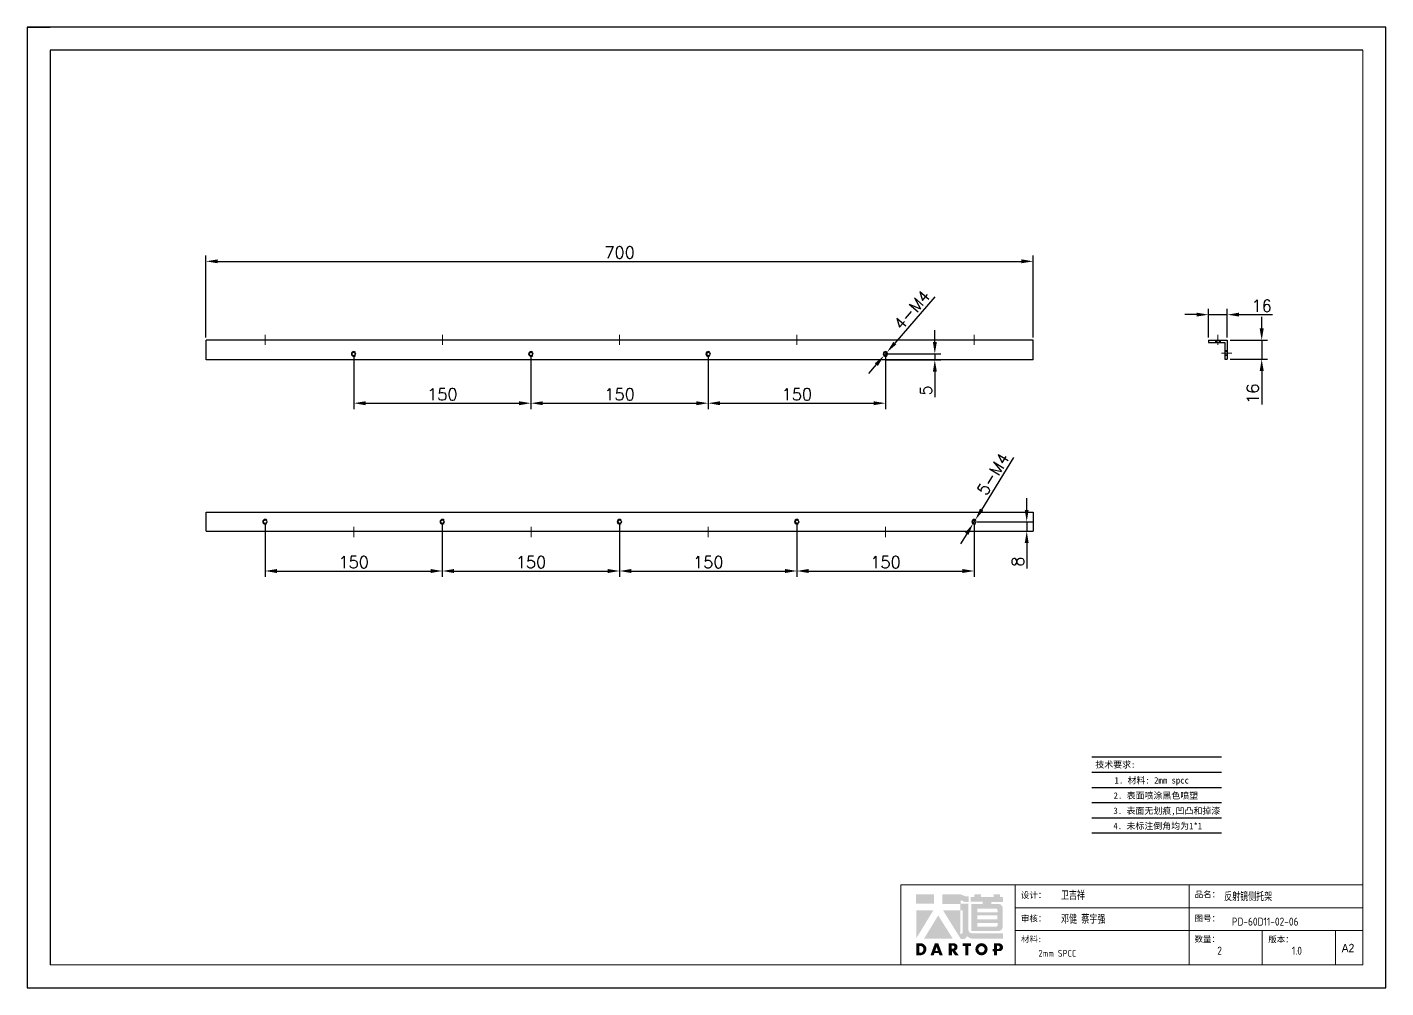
# Model space of a CAD drawing. Header units: millimetres. Extents: x -30327 to 34858, y 4015 to 75103.
# Drawn here: x 616 to 1766, y 52753 to 53566 of the extents above; entities that cross this region are included whole.
import ezdxf
from ezdxf.enums import TextEntityAlignment as Align

# ---------------------------------------------------------------- set-up
doc = ezdxf.new("R2010")
doc.units = ezdxf.units.MM
doc.linetypes.add('CENTER2', pattern=[28.575, 19.05, -3.175, 3.175, -3.175])
doc.linetypes.add('HIDDEN2', pattern=[4.7625, 3.175, -1.5875])
for name, color, linetype, lineweight in [('A-TITLEBLOCK', 7, 'Continuous', 18), ('cen', 1, 'CENTER2', 9), ('dim', 2, 'Continuous', 9)]:
    doc.layers.add(name, color=color, linetype=linetype, lineweight=lineweight)
doc.layers.add('hidden', color=3, linetype='HIDDEN2')
doc.layers.add('print', color=30, linetype='Continuous')
doc.styles.add('GB', font='GBENOR.SHX', dxfattribs={"bigfont": 'gbcbig.shx'})
doc.styles.add('HZ', font='')
doc.styles.add('SLDTEXTSTYLE0', font='simfang.ttf', dxfattribs={"bigfont": 'bigfont'})
doc.styles.add('SLDTEXTSTYLE1', font='Gothic.ttf', dxfattribs={"width": 0.913})
doc.styles.get("Standard").update_dxf_attribs({"font": 'txt', "bigfont": 'gbcbig.shx'})
doc.styles.get('HZ').set_extended_font_data('SimSun')
doc.dimstyles.new('1-4', dxfattribs={"dimscale": 4, "dimtxt": 2.5, "dimasz": 2.5, "dimexe": 1.25, "dimexo": 0.625, "dimtad": 1, "dimdsep": 46, "dimtxsty": 'Standard', "dimcen": 2.5, "dimadec": 0, "dimazin": 0, "dimtfac": 1, "dimtmove": 0, "dimatfit": 3, "dimfxl": 0, "dimarcsym": 0})

# ---------------------------------------------------------------- blocks, each defined once
blk = doc.blocks.new('*D693')
at = {"layer": 'Defpoints', "color": 0}
for p in [(1467.4, 53367.4), (767.4, 53300.6), (1467.4, 53300.6)]:
    blk.add_point(p, dxfattribs=at)
at = {"layer": 'dim', "color": 0, "lineweight": -2}
for p, q in [((767.4, 53303.1), (767.4, 53372.4)), ((777.4, 53367.4), (1457.4, 53367.4)), ((1467.4, 53303.1), (1467.4, 53372.4))]:
    blk.add_line(p, q, dxfattribs=at)
at = {"layer": 'dim', "color": 0}
for points in [[(777.4, 53369.1), (777.4, 53365.8), (767.4, 53367.4)], [(1457.4, 53369.1), (1457.4, 53365.8), (1467.4, 53367.4)]]:
    blk.add_solid(points, dxfattribs=at)
at = {"layer": 'dim', "color": 0, "insert": (1117.4, 53374.9), "char_height": 10, "attachment_point": 5}
blk.add_mtext('700', dxfattribs=at)
blk = doc.blocks.new('*D694')
at = {"layer": 'Defpoints', "color": 0}
for p in [(817.4, 53147.1), (967.4, 53147.1), (967.4, 53105.4)]:
    blk.add_point(p, dxfattribs=at)
at = {"layer": 'dim', "color": 0, "lineweight": -2}
for p, q in [((817.4, 53144.6), (817.4, 53100.4)), ((967.4, 53144.6), (967.4, 53100.4)), ((827.4, 53105.4), (957.4, 53105.4))]:
    blk.add_line(p, q, dxfattribs=at)
at = {"layer": 'dim', "color": 0}
for points in [[(827.4, 53107.1), (827.4, 53103.7), (817.4, 53105.4)], [(957.4, 53107.1), (957.4, 53103.7), (967.4, 53105.4)]]:
    blk.add_solid(points, dxfattribs=at)
at = {"layer": 'dim', "color": 0, "insert": (892.4, 53112.9), "char_height": 10, "attachment_point": 5}
blk.add_mtext('150', dxfattribs=at)
blk = doc.blocks.new('*D695')
at = {"layer": 'Defpoints', "color": 0}
for p in [(967.4, 53147.1), (1117.4, 53147.1), (1117.4, 53105.4)]:
    blk.add_point(p, dxfattribs=at)
at = {"layer": 'dim', "color": 0, "lineweight": -2}
for p, q in [((967.4, 53144.6), (967.4, 53100.4)), ((1117.4, 53144.6), (1117.4, 53100.4)), ((977.4, 53105.4), (1107.4, 53105.4))]:
    blk.add_line(p, q, dxfattribs=at)
at = {"layer": 'dim', "color": 0}
for points in [[(977.4, 53107.1), (977.4, 53103.7), (967.4, 53105.4)], [(1107.4, 53107.1), (1107.4, 53103.7), (1117.4, 53105.4)]]:
    blk.add_solid(points, dxfattribs=at)
at = {"layer": 'dim', "color": 0, "insert": (1042.4, 53112.9), "char_height": 10, "attachment_point": 5}
blk.add_mtext('150', dxfattribs=at)
blk = doc.blocks.new('*D696')
at = {"layer": 'Defpoints', "color": 0}
for p in [(967.4, 53147.1), (1117.4, 53147.1), (1117.4, 53105.4)]:
    blk.add_point(p, dxfattribs=at)
at = {"layer": 'dim', "color": 0, "lineweight": -2}
for p, q in [((967.4, 53144.6), (967.4, 53100.4)), ((1117.4, 53144.6), (1117.4, 53100.4)), ((977.4, 53105.4), (1107.4, 53105.4))]:
    blk.add_line(p, q, dxfattribs=at)
at = {"layer": 'dim', "color": 0}
for points in [[(977.4, 53107.1), (977.4, 53103.7), (967.4, 53105.4)], [(1107.4, 53107.1), (1107.4, 53103.7), (1117.4, 53105.4)]]:
    blk.add_solid(points, dxfattribs=at)
at = {"layer": 'dim', "color": 0, "insert": (1042.4, 53112.9), "char_height": 10, "attachment_point": 5}
blk.add_mtext('150', dxfattribs=at)
blk = doc.blocks.new('*D697')
at = {"layer": 'Defpoints', "color": 0}
for p in [(1117.4, 53147.1), (1267.4, 53147.1), (1267.4, 53105.4)]:
    blk.add_point(p, dxfattribs=at)
at = {"layer": 'dim', "color": 0, "lineweight": -2}
for p, q in [((1117.4, 53144.6), (1117.4, 53100.4)), ((1267.4, 53144.6), (1267.4, 53100.4)), ((1127.4, 53105.4), (1257.4, 53105.4))]:
    blk.add_line(p, q, dxfattribs=at)
at = {"layer": 'dim', "color": 0}
for points in [[(1127.4, 53107.1), (1127.4, 53103.7), (1117.4, 53105.4)], [(1257.4, 53107.1), (1257.4, 53103.7), (1267.4, 53105.4)]]:
    blk.add_solid(points, dxfattribs=at)
at = {"layer": 'dim', "color": 0, "insert": (1192.4, 53112.9), "char_height": 10, "attachment_point": 5}
blk.add_mtext('150', dxfattribs=at)
blk = doc.blocks.new('*D698')
at = {"layer": 'Defpoints', "color": 0}
for p in [(1267.4, 53147.1), (1417.4, 53147.1), (1417.4, 53105.4)]:
    blk.add_point(p, dxfattribs=at)
at = {"layer": 'dim', "color": 0, "lineweight": -2}
for p, q in [((1267.4, 53144.6), (1267.4, 53100.4)), ((1417.4, 53144.6), (1417.4, 53100.4)), ((1277.4, 53105.4), (1407.4, 53105.4))]:
    blk.add_line(p, q, dxfattribs=at)
at = {"layer": 'dim', "color": 0}
for points in [[(1277.4, 53107.1), (1277.4, 53103.7), (1267.4, 53105.4)], [(1407.4, 53107.1), (1407.4, 53103.7), (1417.4, 53105.4)]]:
    blk.add_solid(points, dxfattribs=at)
at = {"layer": 'dim', "color": 0, "insert": (1342.4, 53112.9), "char_height": 10, "attachment_point": 5}
blk.add_mtext('150', dxfattribs=at)
blk = doc.blocks.new('*D699')
at = {"layer": 'Defpoints', "color": 0}
for p in [(892.4, 53289.1), (1042.4, 53289.1), (1042.4, 53247.4)]:
    blk.add_point(p, dxfattribs=at)
at = {"layer": 'dim', "color": 0, "lineweight": -2}
for p, q in [((892.4, 53286.6), (892.4, 53242.4)), ((1042.4, 53286.6), (1042.4, 53242.4)), ((902.4, 53247.4), (1032.4, 53247.4))]:
    blk.add_line(p, q, dxfattribs=at)
at = {"layer": 'dim', "color": 0}
for points in [[(902.4, 53249), (902.4, 53245.7), (892.4, 53247.4)], [(1032.4, 53249), (1032.4, 53245.7), (1042.4, 53247.4)]]:
    blk.add_solid(points, dxfattribs=at)
at = {"layer": 'dim', "color": 0, "insert": (967.4, 53254.9), "char_height": 10, "attachment_point": 5}
blk.add_mtext('150', dxfattribs=at)
blk = doc.blocks.new('*D700')
at = {"layer": 'Defpoints', "color": 0}
for p in [(1042.4, 53289.1), (1192.4, 53289.1), (1192.4, 53247.4)]:
    blk.add_point(p, dxfattribs=at)
at = {"layer": 'dim', "color": 0, "lineweight": -2}
for p, q in [((1042.4, 53286.6), (1042.4, 53242.4)), ((1192.4, 53286.6), (1192.4, 53242.4)), ((1052.4, 53247.4), (1182.4, 53247.4))]:
    blk.add_line(p, q, dxfattribs=at)
at = {"layer": 'dim', "color": 0}
for points in [[(1052.4, 53249), (1052.4, 53245.7), (1042.4, 53247.4)], [(1182.4, 53249), (1182.4, 53245.7), (1192.4, 53247.4)]]:
    blk.add_solid(points, dxfattribs=at)
at = {"layer": 'dim', "color": 0, "insert": (1117.4, 53254.9), "char_height": 10, "attachment_point": 5}
blk.add_mtext('150', dxfattribs=at)
blk = doc.blocks.new('*D701')
at = {"layer": 'Defpoints', "color": 0}
for p in [(1042.4, 53289.1), (1192.4, 53289.1), (1192.4, 53247.4)]:
    blk.add_point(p, dxfattribs=at)
at = {"layer": 'dim', "color": 0, "lineweight": -2}
for p, q in [((1042.4, 53286.6), (1042.4, 53242.4)), ((1192.4, 53286.6), (1192.4, 53242.4)), ((1052.4, 53247.4), (1182.4, 53247.4))]:
    blk.add_line(p, q, dxfattribs=at)
at = {"layer": 'dim', "color": 0}
for points in [[(1052.4, 53249), (1052.4, 53245.7), (1042.4, 53247.4)], [(1182.4, 53249), (1182.4, 53245.7), (1192.4, 53247.4)]]:
    blk.add_solid(points, dxfattribs=at)
at = {"layer": 'dim', "color": 0, "insert": (1117.4, 53254.9), "char_height": 10, "attachment_point": 5}
blk.add_mtext('150', dxfattribs=at)
blk = doc.blocks.new('*D702')
at = {"layer": 'Defpoints', "color": 0}
for p in [(1192.4, 53289.1), (1342.4, 53289.1), (1342.4, 53247.4)]:
    blk.add_point(p, dxfattribs=at)
at = {"layer": 'dim', "color": 0, "lineweight": -2}
for p, q in [((1192.4, 53286.6), (1192.4, 53242.4)), ((1342.4, 53286.6), (1342.4, 53242.4)), ((1202.4, 53247.4), (1332.4, 53247.4))]:
    blk.add_line(p, q, dxfattribs=at)
at = {"layer": 'dim', "color": 0}
for points in [[(1202.4, 53249), (1202.4, 53245.7), (1192.4, 53247.4)], [(1332.4, 53249), (1332.4, 53245.7), (1342.4, 53247.4)]]:
    blk.add_solid(points, dxfattribs=at)
at = {"layer": 'dim', "color": 0, "insert": (1267.4, 53254.9), "char_height": 10, "attachment_point": 5}
blk.add_mtext('150', dxfattribs=at)
blk = doc.blocks.new('*D703')
at = {"layer": 'Defpoints', "color": 0}
for p in [(1339.9, 53289.1), (1339.9, 53284.1), (1384.1, 53284.1)]:
    blk.add_point(p, dxfattribs=at)
at = {"layer": 'dim', "color": 0, "lineweight": -2}
for p, q in [((1384.1, 53299.1), (1384.1, 53309.1)), ((1342.4, 53289.1), (1389.1, 53289.1)), ((1384.1, 53289.1), (1384.1, 53284.1)), ((1342.4, 53284.1), (1389.1, 53284.1)), ((1384.1, 53274.1), (1384.1, 53252.4))]:
    blk.add_line(p, q, dxfattribs=at)
at = {"layer": 'dim', "color": 0}
for points in [[(1382.5, 53299.1), (1385.8, 53299.1), (1384.1, 53289.1)], [(1382.5, 53274.1), (1385.8, 53274.1), (1384.1, 53284.1)]]:
    blk.add_solid(points, dxfattribs=at)
at = {"layer": 'dim', "color": 0, "insert": (1376.6, 53258.2), "char_height": 10, "attachment_point": 5, "rotation": 90}
blk.add_mtext('5', dxfattribs=at)
blk = doc.blocks.new('*D704')
at = {"layer": 'Defpoints', "color": 0}
for p in [(1417.4, 53147.1), (1417.4, 53139.1), (1461.9, 53139.1)]:
    blk.add_point(p, dxfattribs=at)
at = {"layer": 'dim', "color": 0, "lineweight": -2}
for p, q in [((1461.9, 53157.1), (1461.9, 53167.1)), ((1419.9, 53147.1), (1466.9, 53147.1)), ((1461.9, 53147.1), (1461.9, 53139.1)), ((1419.9, 53139.1), (1466.9, 53139.1)), ((1461.9, 53129.1), (1461.9, 53107.4))]:
    blk.add_line(p, q, dxfattribs=at)
at = {"layer": 'dim', "color": 0}
for points in [[(1460.2, 53157.1), (1463.5, 53157.1), (1461.9, 53147.1)], [(1460.2, 53129.1), (1463.5, 53129.1), (1461.9, 53139.1)]]:
    blk.add_solid(points, dxfattribs=at)
at = {"layer": 'dim', "color": 0, "insert": (1454.4, 53113.3), "char_height": 10, "attachment_point": 5, "rotation": 90}
blk.add_mtext('8', dxfattribs=at)
blk = doc.blocks.new('*D705')
at = {"layer": 'Defpoints', "color": 0}
for p in [(1418.5, 53148.8), (1416.4, 53145.4)]:
    blk.add_point(p, dxfattribs=at)
at = {"layer": 'dim', "color": 0, "lineweight": -2}
for p, q in [((1450.7, 53201.4), (1423.7, 53157.3)), ((1416.4, 53145.4), (1418.5, 53148.8)), ((1411.2, 53136.9), (1405.9, 53128.3))]:
    blk.add_line(p, q, dxfattribs=at)
at = {"layer": 'dim', "color": 0}
for points in [[(1422.3, 53158.2), (1425.1, 53156.5), (1418.5, 53148.8)], [(1409.7, 53137.7), (1412.6, 53136), (1416.4, 53145.4)]]:
    blk.add_solid(points, dxfattribs=at)
at = {"layer": 'dim', "color": 0, "insert": (1433.4, 53187.5), "char_height": 10, "attachment_point": 5, "rotation": 58.4657}
blk.add_mtext('5-M4', dxfattribs=at)
blk = doc.blocks.new('*D706')
at = {"layer": 'Defpoints', "color": 0}
for p in [(1341.1, 53287.6), (1343.7, 53290.6)]:
    blk.add_point(p, dxfattribs=at)
at = {"layer": 'dim', "color": 0, "lineweight": -2}
for p, q in [((1384, 53337.3), (1350.3, 53298.2)), ((1341.1, 53287.6), (1343.7, 53290.6)), ((1334.6, 53280), (1328.1, 53272.4))]:
    blk.add_line(p, q, dxfattribs=at)
at = {"layer": 'dim', "color": 0}
for points in [[(1349, 53299.3), (1351.5, 53297.1), (1343.7, 53290.6)], [(1333.3, 53281.1), (1335.9, 53278.9), (1341.1, 53287.6)]]:
    blk.add_solid(points, dxfattribs=at)
at = {"layer": 'dim', "color": 0, "insert": (1364.7, 53326.4), "char_height": 10, "attachment_point": 5, "rotation": 49.2707}
blk.add_mtext('4-M4', dxfattribs=at)
blk = doc.blocks.new('*D716')
at = {"layer": 'Defpoints', "color": 0}
for p in [(1631.6, 53322.3), (1615.6, 53300.6), (1631.6, 53300.6)]:
    blk.add_point(p, dxfattribs=at)
at = {"layer": 'dim', "color": 0, "lineweight": -2}
for p, q in [((1605.6, 53322.3), (1595.6, 53322.3)), ((1615.6, 53303.1), (1615.6, 53327.3)), ((1615.6, 53322.3), (1631.6, 53322.3)), ((1631.6, 53303.1), (1631.6, 53327.3)), ((1641.6, 53322.3), (1669.9, 53322.3))]:
    blk.add_line(p, q, dxfattribs=at)
at = {"layer": 'dim', "color": 0}
for points in [[(1605.6, 53324), (1605.6, 53320.7), (1615.6, 53322.3)], [(1641.6, 53324), (1641.6, 53320.7), (1631.6, 53322.3)]]:
    blk.add_solid(points, dxfattribs=at)
at = {"layer": 'dim', "color": 0, "insert": (1660.7, 53329.8), "char_height": 10, "attachment_point": 5}
blk.add_mtext('16', dxfattribs=at)
blk = doc.blocks.new('*D717')
at = {"layer": 'Defpoints', "color": 0}
for p in [(1631.6, 53300.6), (1631.6, 53284.6), (1660.7, 53284.6)]:
    blk.add_point(p, dxfattribs=at)
at = {"layer": 'dim', "color": 0, "lineweight": -2}
for p, q in [((1660.7, 53310.6), (1660.7, 53320.6)), ((1634.1, 53300.6), (1665.7, 53300.6)), ((1660.7, 53300.6), (1660.7, 53284.6)), ((1634.1, 53284.6), (1665.7, 53284.6)), ((1660.7, 53274.6), (1660.7, 53246.3))]:
    blk.add_line(p, q, dxfattribs=at)
at = {"layer": 'dim', "color": 0}
for points in [[(1659, 53310.6), (1662.4, 53310.6), (1660.7, 53300.6)], [(1659, 53274.6), (1662.4, 53274.6), (1660.7, 53284.6)]]:
    blk.add_solid(points, dxfattribs=at)
at = {"layer": 'dim', "color": 0, "insert": (1653.2, 53255.4), "char_height": 10, "attachment_point": 5, "rotation": 90}
blk.add_mtext('16', dxfattribs=at)
blk = doc.blocks.new('Dartop Logo')
at = {"true_color": 0xc40018}
h = blk.add_hatch(color=12, dxfattribs=at)
h.set_gradient(color1=(196, 0, 24), color2=(196, 0, 24), tint=1)
h.paths.add_polyline_path([(30.39, -3.87), (33.08, -5.04), (35.99, -5.04), (35.99, -1.19), (33.59, -1.19), (30.46, 0.05), (17.94, 0.05), (17.94, -6.46), (30.12, -6.46), (30.12, -6.59), (30.12, -10.75), (18.31, -10.75), (30.46, -30.31), (32.87, -30.31, 0.279375), (34.63, -28.6), (34.63, -28.51), (34.84, -28.51, 0.143145), (38.15, -30.2), (59.27, -30.2), (59.27, -26.49), (38.06, -26.49, -0.414214), (35.75, -24.18), (35.75, -6.26), (30.39, -6.26)])
h.paths.add_polyline_path([(30.25, -10.84), (31.8, -10.84), (31.8, -26.02, -0.088936), (30.9, -26.94), (30.24, -26.94)], flags=16)
h = blk.add_hatch(color=12, dxfattribs=at)
h.set_gradient(color1=(196, 0, 24), color2=(196, 0, 24), tint=1)
h.paths.add_polyline_path([(59.24, -1.73), (57.36, -1.73), (57.36, 0.06), (53.06, 0.06), (53.06, -1.64), (44.29, -1.64), (44.29, 0.15), (39.7, 0.15), (39.7, -1.67), (37.16, -1.67), (37.16, -4.97), (45.54, -4.97), (45.54, -6.42), (37.73, -6.42), (37.73, -24.88), (56.26, -24.88, 0.414214), (59.15, -21.99), (59.15, -9.35, 0.414214), (56.26, -6.46), (51.36, -6.46), (51.36, -5.03), (59.24, -5.03)])
h.paths.add_polyline_path([(54.21, -9.59, -0.414214), (55.66, -11.04), (55.66, -12.1), (41.79, -12.1), (41.79, -9.59)], flags=16)
h.paths.add_polyline_path([(55.57, -14.33), (55.57, -17.01), (41.88, -17.01), (41.88, -14.33)], flags=16)
h.paths.add_polyline_path([(55.75, -19.43), (55.75, -20.57, -0.414214), (54.3, -22.02), (41.88, -22.02), (41.88, -19.43)], flags=16)
h = blk.add_hatch(color=12, dxfattribs=at)
h.set_gradient(color1=(196, 0, 24), color2=(196, 0, 24), tint=1)
h.paths.add_polyline_path([(12.18, 0), (0, 0), (0, -6.37), (12.18, -6.37)])
h = blk.add_hatch(color=12, dxfattribs=at)
h.set_gradient(color1=(196, 0, 24), color2=(196, 0, 24), tint=1)
h.paths.add_polyline_path([(11.79, -10.83), (0.03, -10.83), (0.03, -30.03)])
h = blk.add_hatch(color=12, dxfattribs=at)
h.set_gradient(color1=(196, 0, 24), color2=(196, 0, 24), tint=1)
h.paths.add_polyline_path([(15.05, -14.31), (5.44, -30.15), (25.01, -30.15)])
at = {"true_color": 0x646464}
h = blk.add_hatch(color=251, dxfattribs=at)
h.set_gradient(color1=(100, 100, 100), color2=(100, 100, 100), tint=1)
h.paths.add_polyline_path([(4.15, -33.43), (0.11, -33.43), (0.11, -41.5), (3.51, -41.5, 0.793016)])
h.paths.add_polyline_path([(3.57, -39.73), (2.16, -39.73), (2.16, -35.19), (3.42, -35.19, -0.671361)], flags=16)
h = blk.add_hatch(color=251, dxfattribs=at)
h.set_gradient(color1=(100, 100, 100), color2=(100, 100, 100), tint=1)
h.paths.add_polyline_path([(15.08, -33.36), (12.78, -33.36), (9.82, -41.51), (12, -41.51), (12.51, -40.06), (15.46, -40.06), (15.99, -41.52), (18.19, -41.52)])
h.paths.add_polyline_path([(14.9, -38.51), (13.07, -38.51), (13.97, -35.95)], flags=16)
h = blk.add_hatch(color=251, dxfattribs=at)
h.set_gradient(color1=(100, 100, 100), color2=(100, 100, 100), tint=1)
h.paths.add_polyline_path([(26.27, -33.36), (22.3, -33.36), (22.3, -41.51), (24.4, -41.51), (24.4, -38.28), (26.55, -41.54), (29.09, -41.54), (26.61, -38.3, 0.744055)])
h.paths.add_polyline_path([(24.38, -37.08), (24.38, -34.94), (25.32, -34.94, -0.796809), (25.3, -37.08)], flags=16)
h = blk.add_hatch(color=251, dxfattribs=at)
h.set_gradient(color1=(100, 100, 100), color2=(100, 100, 100), tint=1)
h.paths.add_polyline_path([(37.44, -33.4), (31.88, -33.4), (31.88, -35.16), (33.61, -35.16), (33.61, -41.52), (35.69, -41.52), (35.69, -35.16), (37.44, -35.16)])
h = blk.add_hatch(color=251, dxfattribs=at)
h.set_gradient(color1=(100, 100, 100), color2=(100, 100, 100), tint=1)
h.paths.add_polyline_path([(40.46, -37.41, 1), (48.83, -37.41, 1)])
h.paths.add_polyline_path([(46.8, -37.41, -1), (42.5, -37.41, -1)], flags=16)
h = blk.add_hatch(color=251, dxfattribs=at)
h.set_gradient(color1=(100, 100, 100), color2=(100, 100, 100), tint=1)
h.paths.add_polyline_path([(56.85, -33.38), (56.73, -33.38), (53.19, -33.38), (53.19, -37.19), (52.26, -37.19), (52.26, -38.73), (53.18, -38.73), (53.18, -41.5), (55.24, -41.5), (55.24, -38.72), (57.51, -38.72, 0.812304)])
h.paths.add_polyline_path([(55.21, -37.18), (55.21, -35.05), (56.39, -35.05, -0.778213), (56.27, -37.18)], flags=16)
blk = doc.blocks.new('DT-A2-TITLE')
for p, q in [((594, 420), (0, 420)), ((0, 420), (0, 420)), ((0, 420), (0, 0)), ((0, 420), (10, 420)), ((594, 0), (594, 420)), ((10, 410), (10, 10)), ((584, 410), (10, 410))]:
    blk.add_line(p, q)
at = {"layer": 'A-TITLEBLOCK', "color": 7}
for p, q in [((584, 410), (584, 10)), ((594, 0), (594, 297)), ((382, 10), (382, 45)), ((584, 45), (382, 45)), ((432, 45), (432, 10)), ((508, 45), (508, 10)), ((584, 35), (432, 35)), ((432, 25), (584.08, 25)), ((540, 10), (540, 25)), ((572, 10), (572, 25)), ((10, 10), (584, 10)), ((0, 0), (594, 0))]:
    blk.add_line(p, q, dxfattribs=at)
at = {"layer": 'A-TITLEBLOCK', "xscale": 0.6400000000000001, "yscale": 0.6400000000000001, "zscale": 0.6400000000000001}
blk.add_blockref('Dartop Logo', (388.65, 40.81), dxfattribs=at)
at = {"style": 'GB'}
for tag, p, height in [('#设计', (451.96, 38.52), 3.5), ('#品名', (523.32, 37.95), 3.5), ('#审核', (451.99, 28.1), 3.5), ('#图号', (526.67, 27.2), 3.5), ('#数量', (520.33, 14.51), 3.5), ('#版本', (552.92, 14.47), 3.5), ('#材料说明', (442.15, 13.59), 3)]:
    blk.add_attdef(tag, p, '', height=height, dxfattribs=at)
at = {"layer": 'A-TITLEBLOCK', "color": 7, "attachment_point": 1}
for s, insert, char_height, style in [('设计：', (434.47, 41.87), 2.646, 'SLDTEXTSTYLE0'), ('品名：', (510.43, 42.19), 2.646, 'SLDTEXTSTYLE0'), ('审核：', (434.47, 31.64), 2.646, 'SLDTEXTSTYLE0'), ('图号：', (510.4, 31.66), 2.646, 'SLDTEXTSTYLE0'), ('材料:', (434.47, 22.62), 2.646, 'SLDTEXTSTYLE0'), ('数量：', (510.35, 22.64), 2.646, 'SLDTEXTSTYLE0'), ('版本：', (542.59, 22.48), 2.646, 'SLDTEXTSTYLE0'), ('A2', (574.7, 19.21), 3.704, 'SLDTEXTSTYLE1')]:
    blk.add_mtext(s, dxfattribs=dict(at, insert=insert, char_height=char_height, style=style))

msp = doc.modelspace()

# ---------------------------------------------------------------- linework, layer by layer
for p, q in [((1467.4384, 53300.6087), (767.4384, 53300.6087)), ((767.4384, 53284.0674), (767.4384, 53300.6087)), ((1467.4384, 53284.0674), (1467.4384, 53300.6087)), ((1615.572, 53300.6087), (1631.572, 53300.6087)), ((1629.572, 53298.6087), (1629.572, 53284.6087)), ((1631.572, 53300.6087), (1631.572, 53284.6087)), ((1629.572, 53284.6087), (1631.572, 53284.6087)), ((1467.4384, 53284.0674), (767.4384, 53284.0674)), ((767.4384, 53155.1134), (1467.4384, 53155.096)), ((767.4384, 53155.1134), (767.4384, 53155.1134)), ((767.4384, 53139.1134), (767.4384, 53155.1134)), ((1150.4384, 53155.1036), (1241.4384, 53155.1036)), ((1408.4384, 53155.0948), (1467.4384, 53155.096)), ((1467.4384, 53155.096), (1467.4378, 53139.096)), ((767.4378, 53139.1134), (1467.4378, 53139.096))]:
    msp.add_line(p, q)
msp.add_lwpolyline([(1615.572, 53300.6087), (1615.572, 53298.6087), (1629.572, 53298.6087)])
for centre in [(892.4387, 53289.0829), (1042.4387, 53289.0829), (1192.4387, 53289.0781), (1342.4387, 53289.0732), (817.4381, 53147.1103), (967.4381, 53147.1103), (1117.4381, 53147.1054), (1267.4381, 53147.1005), (1417.4381, 53147.0957)]:
    msp.add_circle(centre, 1.5)
for centre in [(892.4387, 53289.0829), (1042.4387, 53289.0829), (1192.4387, 53289.0781), (1342.4387, 53289.0732), (817.4381, 53147.1103), (967.4381, 53147.1103), (1117.4381, 53147.1054), (1267.4381, 53147.1005), (1417.4381, 53147.0957)]:
    msp.add_arc(centre, 2, 45, 315)
at = {"layer": 'cen'}
for p, q in [((817.4384, 53296.6791), (817.4384, 53305.3085)), ((967.4384, 53296.6791), (967.4384, 53305.3085)), ((1117.4384, 53296.6791), (1117.4384, 53305.3085)), ((1267.4384, 53296.6791), (1267.4384, 53305.3085)), ((1417.4384, 53296.6791), (1417.4384, 53305.3085)), ((1623.572, 53296.6791), (1623.572, 53305.3085)), ((892.4378, 53142.7446), (892.4378, 53134.1152)), ((1042.4378, 53142.7446), (1042.4378, 53134.1152)), ((1192.4378, 53142.7446), (1192.4378, 53134.1152)), ((1342.4378, 53142.7446), (1342.4378, 53134.1152))]:
    msp.add_line(p, q, dxfattribs=at)
at = {"layer": 'cen', "ltscale": 4}
msp.add_line((1635.3438, 53289.6105), (1626.7652, 53289.6105), dxfattribs=at)
at = {"layer": 'Defpoints'}
for p, q in [((1516.9674, 52948.0883), (1626.6041, 52948.0883)), ((1516.9674, 52935.2159), (1626.6041, 52935.2159)), ((1516.9674, 52935.2159), (1626.6041, 52935.2159)), ((1516.9674, 52922.3435), (1626.6041, 52922.3435)), ((1516.9674, 52909.4711), (1626.6041, 52909.4711)), ((1516.9674, 52896.5987), (1626.6041, 52896.5987)), ((1516.9674, 52883.7262), (1626.6041, 52883.7262))]:
    msp.add_line(p, q, dxfattribs=at)
at = {"layer": 'hidden', "ltscale": 4}
for p, q in [((1621.572, 53300.6087), (1621.572, 53298.6087)), ((1622.072, 53300.6087), (1622.072, 53298.6087)), ((1625.072, 53300.6087), (1625.072, 53298.6087)), ((1625.572, 53300.6087), (1625.572, 53298.6087)), ((1631.572, 53291.6105), (1629.572, 53291.6105)), ((1631.572, 53291.1105), (1629.572, 53291.1105)), ((1631.572, 53288.1105), (1629.572, 53288.1105)), ((1631.572, 53287.6105), (1629.572, 53287.6105))]:
    msp.add_line(p, q, dxfattribs=at)
at = {"layer": 'print'}
msp.add_lwpolyline([(616.122, 52752.7093), (1765.7259, 52752.7093), (1765.7259, 53565.5605), (616.122, 53565.5605)], close=True, dxfattribs=at)

# ---------------------------------------------------------------- block references
at = {"xscale": 1.93536, "yscale": 1.93536, "zscale": 1.93536}
msp.add_blockref('DT-A2-TITLE', (616.122, 52752.7093), dxfattribs=at).add_auto_attribs({'#设计': '卫吉祥', '#审核': '邓健 蔡宇强', '#材料说明': '2mm SPCC', '#品名': '反射镜侧托架', '#图号': 'PD-60D11-02-06', '#数量': '2', '#版本': '1.0'})

# ---------------------------------------------------------------- texts
at = {"style": 'HZ'}
for s, height, p in [('技术要求:', 5.40642, (1536.8783, 52941.5918)), ('1. 材料: 2mm spcc ', 5.406416, (1569.478, 52928.2747)), ('    2. 表面喷涂黑色喷塑  ', 5.406416, (1567.496, 52915.4023)), ('3. 表面无划痕,凹凸和掉漆', 5.406416, (1580.4765, 52902.5299)), ('4. 未标注倒角均为1*1', 5.406416, (1572.7567, 52889.6574))]:
    msp.add_text(s, height=height, dxfattribs=at).set_placement(p, align=Align.MIDDLE_CENTER)

# ---------------------------------------------------------------- dimensions: what is measured, and where the dimension line sits
at = {"layer": 'dim'}
dim = msp.add_linear_dim(base=(1467.4384, 53367.4292), p1=(767.4384, 53300.6087), p2=(1467.4384, 53300.6087), dimstyle='1-4', dxfattribs=at)
dim.commit()
dim.dimension.update_dxf_attribs({"geometry": '*D693', "text_midpoint": (1117.4384, 53367.4292), "dimtype": 160})
for p1, p2, text, picture, middle in [((1341.1337, 53287.5576), (1343.7437, 53290.5888), '4-M4', '*D706', (1364.7033, 53326.426)), ((1416.3921, 53145.391), (1418.4841, 53148.8003), '5-M4', '*D705', (1433.4479, 53187.5262))]:
    dim = msp.add_diameter_dim_2p(p1=p1, p2=p2, text=text, dimstyle='1-4', dxfattribs=at)
    dim.commit()
    dim.dimension.update_dxf_attribs({"geometry": picture, "text_midpoint": middle})
for base, p1, p2, picture, middle in [((1631.572, 53322.3232), (1615.572, 53300.6087), (1631.572, 53300.6087), '*D716', (1660.7386, 53329.8232)), ((1042.4387, 53247.3803), (892.4387, 53289.0829), (1042.4387, 53289.0829), '*D699', (967.4387, 53254.8803)), ((1192.4387, 53247.3803), (1042.4387, 53289.0829), (1192.4387, 53289.0829), '*D700', (1117.4387, 53254.8803)), ((1192.4387, 53247.3803), (1042.4387, 53289.0829), (1192.4387, 53289.0829), '*D701', (1117.4387, 53254.8803)), ((1342.4387, 53247.3803), (1192.4387, 53289.0829), (1342.4387, 53289.0829), '*D702', (1267.4387, 53254.8803)), ((967.4381, 53105.4076), (817.4381, 53147.1103), (967.4381, 53147.1103), '*D694', (892.4381, 53112.9076)), ((1117.4381, 53105.4076), (967.4381, 53147.1103), (1117.4381, 53147.1103), '*D695', (1042.4381, 53112.9076)), ((1117.4381, 53105.4076), (967.4381, 53147.1103), (1117.4381, 53147.1103), '*D696', (1042.4381, 53112.9076)), ((1267.4381, 53105.4076), (1117.4381, 53147.1103), (1267.4381, 53147.1103), '*D697', (1192.4381, 53112.9076)), ((1417.4381, 53105.4076), (1267.4381, 53147.1103), (1417.4381, 53147.1103), '*D698', (1342.4381, 53112.9076))]:
    dim = msp.add_linear_dim(base=base, p1=p1, p2=p2, dimstyle='1-4', dxfattribs=at)
    dim.commit()
    dim.dimension.update_dxf_attribs({"geometry": picture, "text_midpoint": middle})
for base, p1, p2, picture, middle in [((1660.6914, 53284.6087), (1631.572, 53300.6087), (1631.572, 53284.6087), '*D717', (1653.1914, 53255.442)), ((1384.1333, 53284.0674), (1339.9345, 53289.0683), (1339.9345, 53284.0674), '*D703', (1376.6333, 53258.2341)), ((1461.8808, 53139.0971), (1417.4381, 53147.0957), (1417.4379, 53139.0971), '*D704', (1454.3808, 53113.2638))]:
    dim = msp.add_linear_dim(base=base, p1=p1, p2=p2, angle=90, dimstyle='1-4', dxfattribs=at)
    dim.commit()
    dim.dimension.update_dxf_attribs({"geometry": picture, "text_midpoint": middle})

doc.saveas('drawing.dxf')
